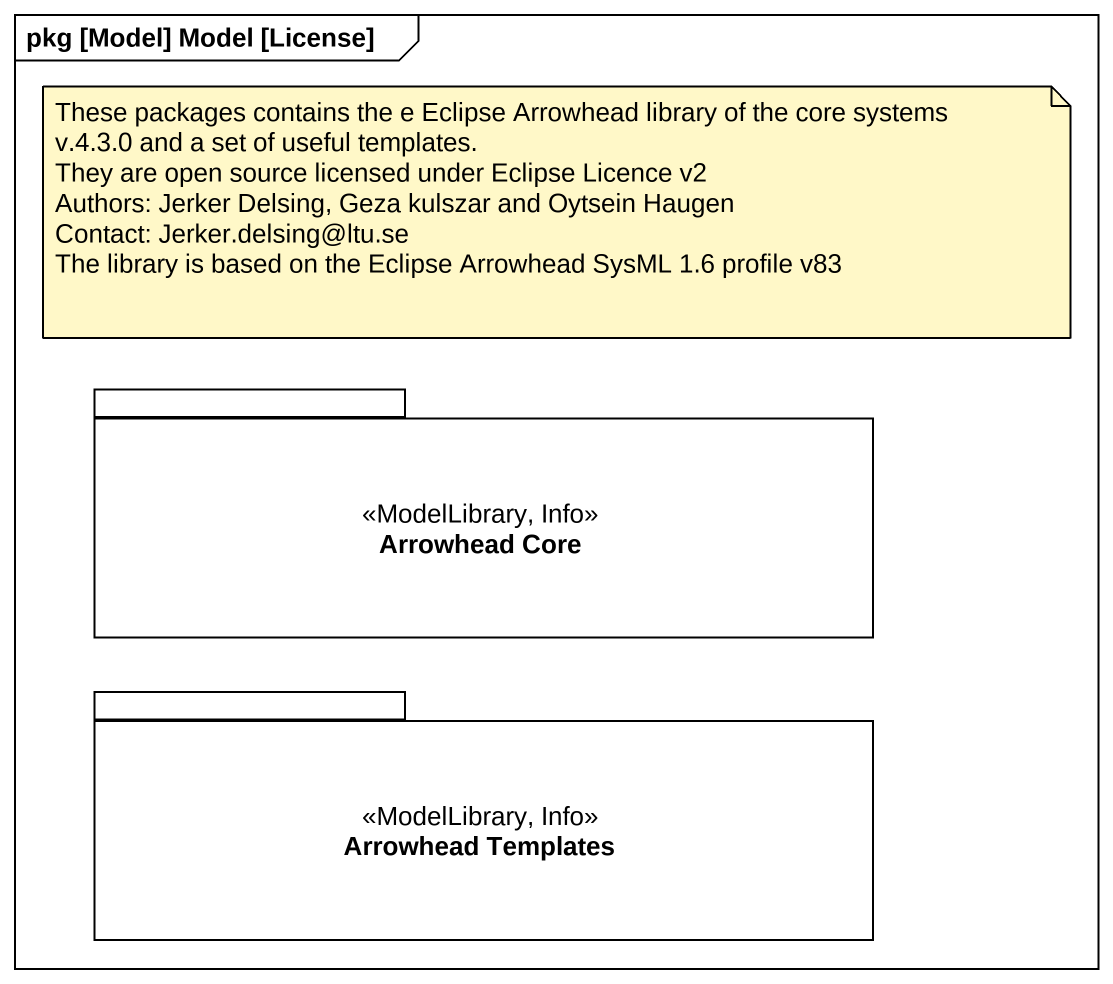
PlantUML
@startuml
mainframe pkg [Model] Model [License]
package "Arrowhead Core" as Arrowhead_Core <<ModelLibrary, Info>> {
}
package "Arrowhead Templates" as Arrowhead_Templates <<ModelLibrary, Info>> {
}
note as N1
  These packages contains the e Eclipse Arrowhead library of the core systems v.4.3.0 and a set of useful templates.
  They are open source licensed under Eclipse Licence v2
  Authors: Jerker Delsing, Geza kulszar and Oytsein Haugen
  Contact: Jerker.delsing@ltu.se
  The library is based on the Eclipse Arrowhead SysML 1.6 profile v83
end note
@enduml
